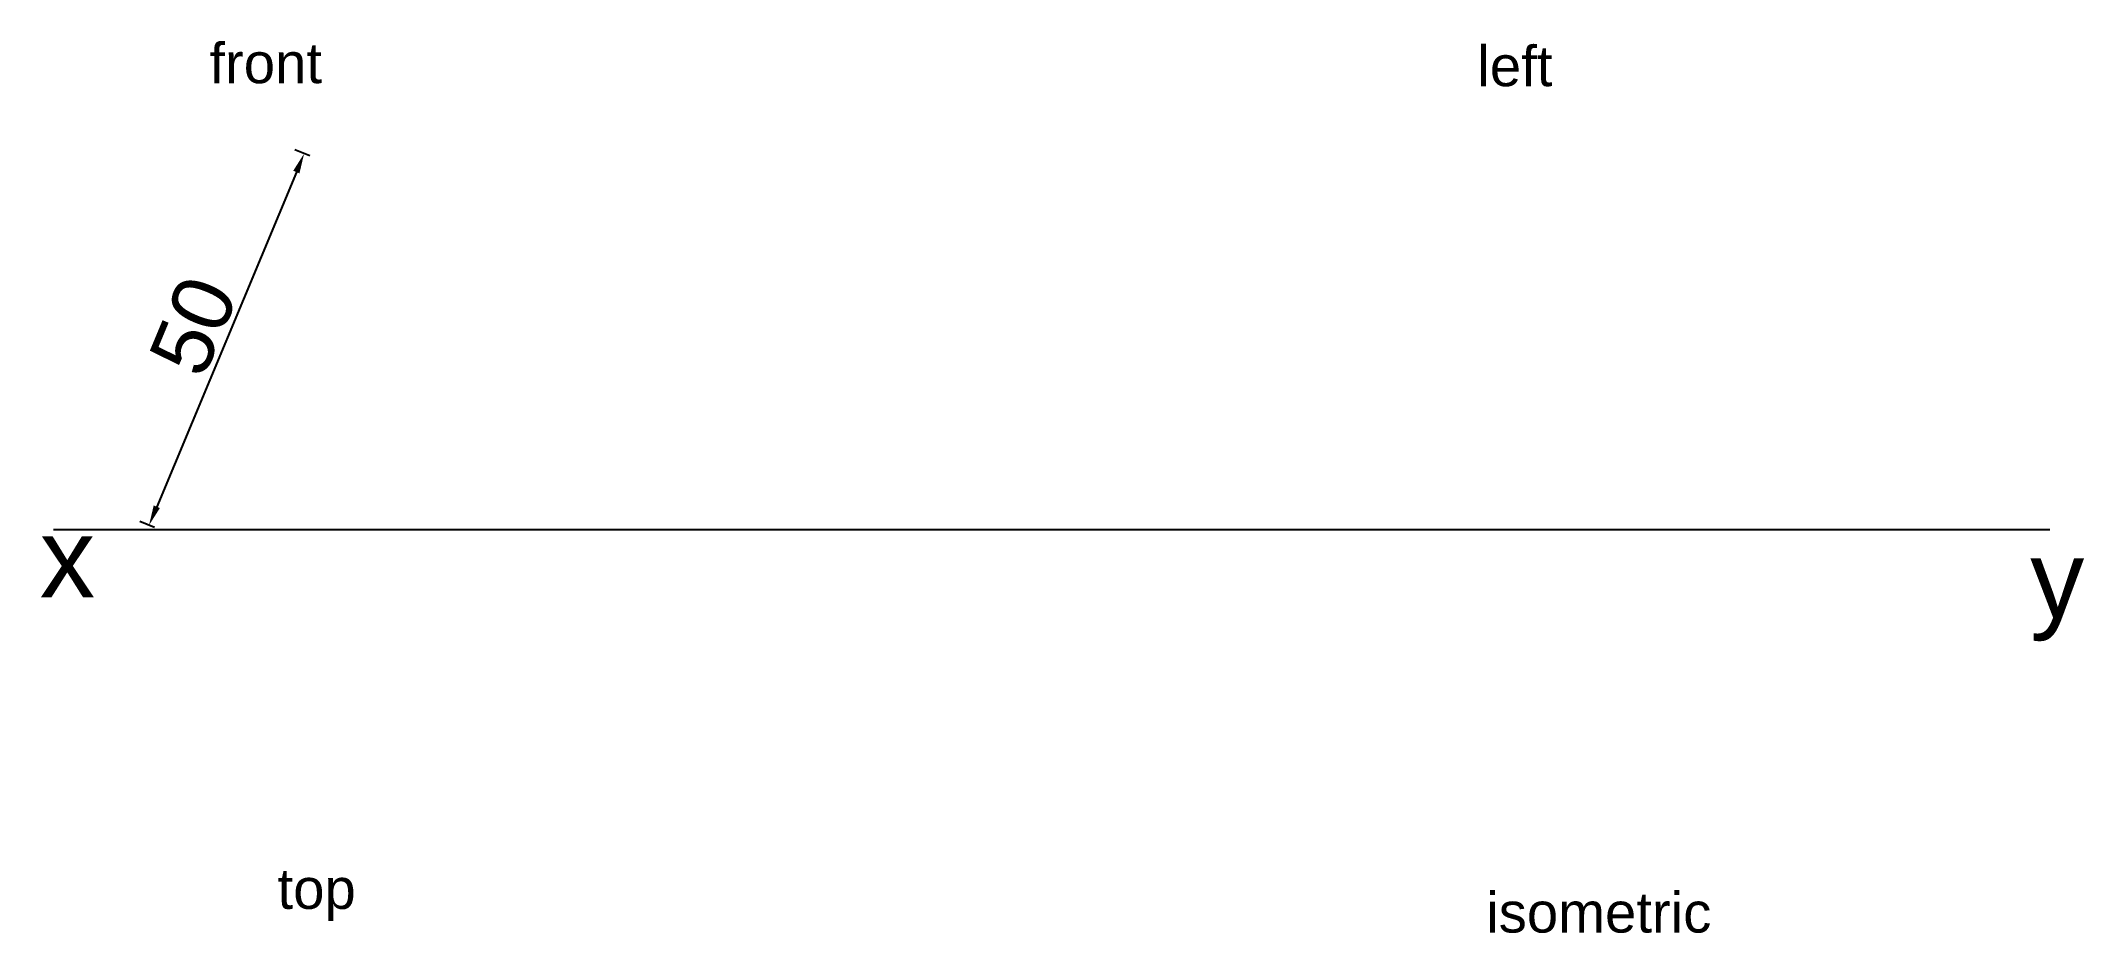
# Paper-space layout 'Layout1' of a CAD drawing. Header units: millimetres. Extents: x 2 to 256, y 84 to 195.
import ezdxf

# ---------------------------------------------------------------- set-up
doc = ezdxf.new("R2010")
doc.units = ezdxf.units.MM
doc.styles.get("Standard").update_dxf_attribs({"font": 'arial.ttf'})
doc.dimstyles.new('ISO-25', dxfattribs={"dimtxt": 7.5, "dimasz": 2.5, "dimexe": 1.25, "dimexo": 0.625, "dimtad": 1, "dimdec": 0, "dimtxsty": 'Standard', "dimcen": 2.5, "dimadec": 0, "dimazin": 0, "dimtfac": 1, "dimtdec": 0, "dimtmove": 0, "dimatfit": 3, "dimfxl": 1, "dimarcsym": 0})

# ---------------------------------------------------------------- blocks, each defined once
blk = doc.blocks.new('*D10')
at = {"color": 0, "lineweight": -2, "transparency": 16777216}
for p, q in [((35.53, 180.89), (33.69, 181.65)), ((33.88, 178.87), (16.55, 137.33)), ((16.28, 134.74), (14.44, 135.51))]:
    blk.add_line(p, q, dxfattribs=at)
at = {"color": 0, "transparency": 16777216}
for points in [[(33.49, 179.03), (34.26, 178.71), (34.84, 181.17)], [(16.17, 137.49), (16.94, 137.17), (15.59, 135.03)]]:
    blk.add_solid(points, dxfattribs=at)
at = {"layer": 'Defpoints', "color": 0, "transparency": 16777216}
for p in [(36.11, 180.65), (15.59, 135.03), (16.86, 134.5)]:
    blk.add_point(p, dxfattribs=at)
at = {"color": 0, "transparency": 16777216, "insert": (21.11, 159.81), "char_height": 7.5, "attachment_point": 5, "rotation": 67.3579}
blk.add_mtext('50', dxfattribs=at)

psp = doc.layouts.get("Layout1")

# ---------------------------------------------------------------- linework, layer by layer
psp.add_line((251.48, 134.47), (3.72, 134.47))

# ---------------------------------------------------------------- texts
for s, height, p in [('front', 5, (23.08, 189.9)), ('left', 5, (180.45, 189.53)), ('x', 9.88, (2.01, 126.07)), ('y', 9.64, (249.05, 123.54)), ('top', 5, (31.54, 87.41)), ('isometric', 5, (181.55, 84.47))]:
    psp.add_text(s, height=height).set_placement(p)

# ---------------------------------------------------------------- dimensions: what is measured, and where the dimension line sits
dim = psp.add_aligned_dim(p1=(36.11, 180.65), p2=(16.86, 134.5), distance=-1.37, dimstyle='ISO-25', override={"dimlfac": -1})
dim.commit()
dim.dimension.update_dxf_attribs({"geometry": '*D10', "text_midpoint": (21.11, 159.81)})

doc.saveas('drawing.dxf')
